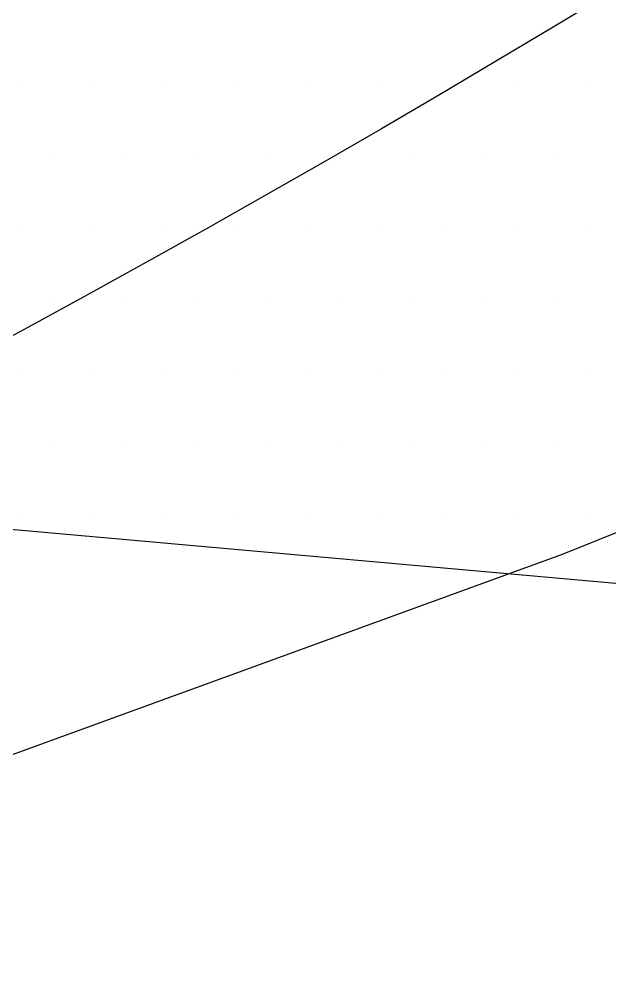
# Paper-space layout 'Layout1' of a CAD drawing. Extents: x -43 to 2298, y -18 to 768.
# Drawn here: x 1433.314 to 1434.074, y 62.313 to 63.539 of the extents above; entities that cross this region are included whole.
import ezdxf

# ---------------------------------------------------------------- set-up
doc = ezdxf.new("R2010")
doc.units = 0
doc.header["$LTSCALE"] = 2
doc.linetypes.add('CACHEX2', pattern=[0.75, 0.5, -0.25])
doc.layers.add('CARTOUCHE', color=7, linetype='Continuous')
doc.layers.add('LOGO', color=7, linetype='Continuous')

# ---------------------------------------------------------------- blocks, each defined once
blk = doc.blocks.new('A$C715108E3')
at = {"layer": 'LOGO', "color": 131}
for p, q in [((0.5755, -21.5878), (0.5755, -21.5878)), ((0.6668, -21.5878), (0.6668, -21.5878)), ((0.7588, -21.5878), (0.7588, -21.5878)), ((0.8507, -21.5878), (0.8507, -21.5878)), ((0.9423, -21.5878), (0.9423, -21.5878)), ((1.034, -21.5878), (1.034, -21.5878)), ((1.1256, -21.5878), (1.1256, -21.5878)), ((1.2176, -21.5878), (1.2176, -21.5878)), ((1.3089, -21.5878), (1.3089, -21.5878)), ((0.6211, -21.6792), (0.6211, -21.6792)), ((0.7131, -21.6792), (0.7131, -21.6792)), ((0.8044, -21.6792), (0.8044, -21.6792)), ((0.8964, -21.6792), (0.8964, -21.6792)), ((0.988, -21.6792), (0.988, -21.6792)), ((1.0801, -21.6792), (1.0801, -21.6792)), ((1.1717, -21.6792), (1.1717, -21.6792)), ((1.2634, -21.6792), (1.2634, -21.6792)), ((0.5755, -21.7705), (0.5755, -21.7705)), ((0.6668, -21.7705), (0.6668, -21.7705)), ((0.7588, -21.7705), (0.7588, -21.7705)), ((0.8507, -21.7705), (0.8507, -21.7705)), ((0.9423, -21.7705), (0.9423, -21.7705)), ((1.034, -21.7705), (1.034, -21.7705)), ((1.1256, -21.7705), (1.1256, -21.7705)), ((1.2176, -21.7705), (1.2176, -21.7705)), ((1.3089, -21.7705), (1.3089, -21.7705)), ((0.6211, -21.8631), (0.6211, -21.8631)), ((0.7131, -21.8631), (0.7131, -21.8631)), ((0.8044, -21.8631), (0.8044, -21.8631)), ((0.8964, -21.8631), (0.8964, -21.8631)), ((0.988, -21.8631), (0.988, -21.8631)), ((1.0801, -21.8631), (1.0801, -21.8631)), ((1.1717, -21.8631), (1.1717, -21.8631)), ((1.2634, -21.8631), (1.2634, -21.8631)), ((0.5755, -21.9543), (0.5755, -21.9543)), ((0.6668, -21.9543), (0.6668, -21.9543)), ((0.7588, -21.9543), (0.7588, -21.9543)), ((0.8507, -21.9543), (0.8507, -21.9543)), ((0.9423, -21.9543), (0.9423, -21.9543)), ((1.034, -21.9543), (1.034, -21.9543)), ((1.1256, -21.9543), (1.1256, -21.9543)), ((1.2176, -21.9543), (1.2176, -21.9543)), ((1.3089, -21.9543), (1.3089, -21.9543)), ((0.6211, -22.0456), (0.6211, -22.0456)), ((0.7131, -22.0456), (0.7131, -22.0456)), ((0.8044, -22.0456), (0.8044, -22.0456)), ((0.8964, -22.0456), (0.8964, -22.0456)), ((0.988, -22.0456), (0.988, -22.0456)), ((1.0801, -22.0456), (1.0801, -22.0456)), ((1.1717, -22.0456), (1.1717, -22.0456)), ((1.2634, -22.0456), (1.2634, -22.0456)), ((0.5755, -22.1382), (0.5755, -22.1382)), ((0.6668, -22.1382), (0.6668, -22.1382)), ((0.7588, -22.1382), (0.7588, -22.1382)), ((0.8507, -22.1382), (0.8507, -22.1382)), ((0.9423, -22.1382), (0.9423, -22.1382)), ((1.034, -22.1382), (1.034, -22.1382)), ((1.1256, -22.1382), (1.1256, -22.1382)), ((1.2176, -22.1382), (1.2176, -22.1382)), ((1.3089, -22.1382), (1.3089, -22.1382))]:
    blk.add_line(p, q, dxfattribs=at)
blk.add_lwpolyline([(-5.0186, -17.1537), (-4.9784, -19.1278), (-5.3896, -19.2331), (-4.7123, -20.7884), (-8.4641, -25.8566), (-8.5996, -26.1134), (-8.0987, -26.1134), (-7.2053, -26.0731), (-6.6093, -26.0457), (-6.203, -25.613), (-3.9696, -22.5417), (-2.7917, -25.1531), (-2.6026, -25.1257), (-1.9525, -24.8418), (-1.3029, -24.5438), (-2.3854, -21.8923), (1.9656, -22.2806), (2.6017, -21.6183), (3.2786, -20.7927), (-3.3817, -20.0761), (-4.3053, -16.8895)], dxfattribs=at)
blk = doc.blocks.new('A$C581E6685')
at = {"layer": 'LOGO', "color": 32, "linetype": 'CACHEX2', "ltscale": 1.5}
blk.add_ellipse((-38.0538, 23.8138), major_axis=(-19.0311, -3.534), ratio=0.590567, dxfattribs=at)
at = {"layer": 'LOGO', "color": 32}
blk.add_ellipse((-37.6144, 23.8499), major_axis=(-13.5768, -4.2839), ratio=0.791971, dxfattribs=at)
at = {"layer": 'CARTOUCHE'}
blk.add_blockref('A$C715108E3', (-31.6739, 36.3189), dxfattribs=at)

psp = doc.layouts.get("Layout1")

# ---------------------------------------------------------------- block references
at = {"layer": 'LOGO'}
psp.add_blockref('A$C581E6685', (1464.4133, 48.7195), dxfattribs=at)

doc.saveas('drawing.dxf')
